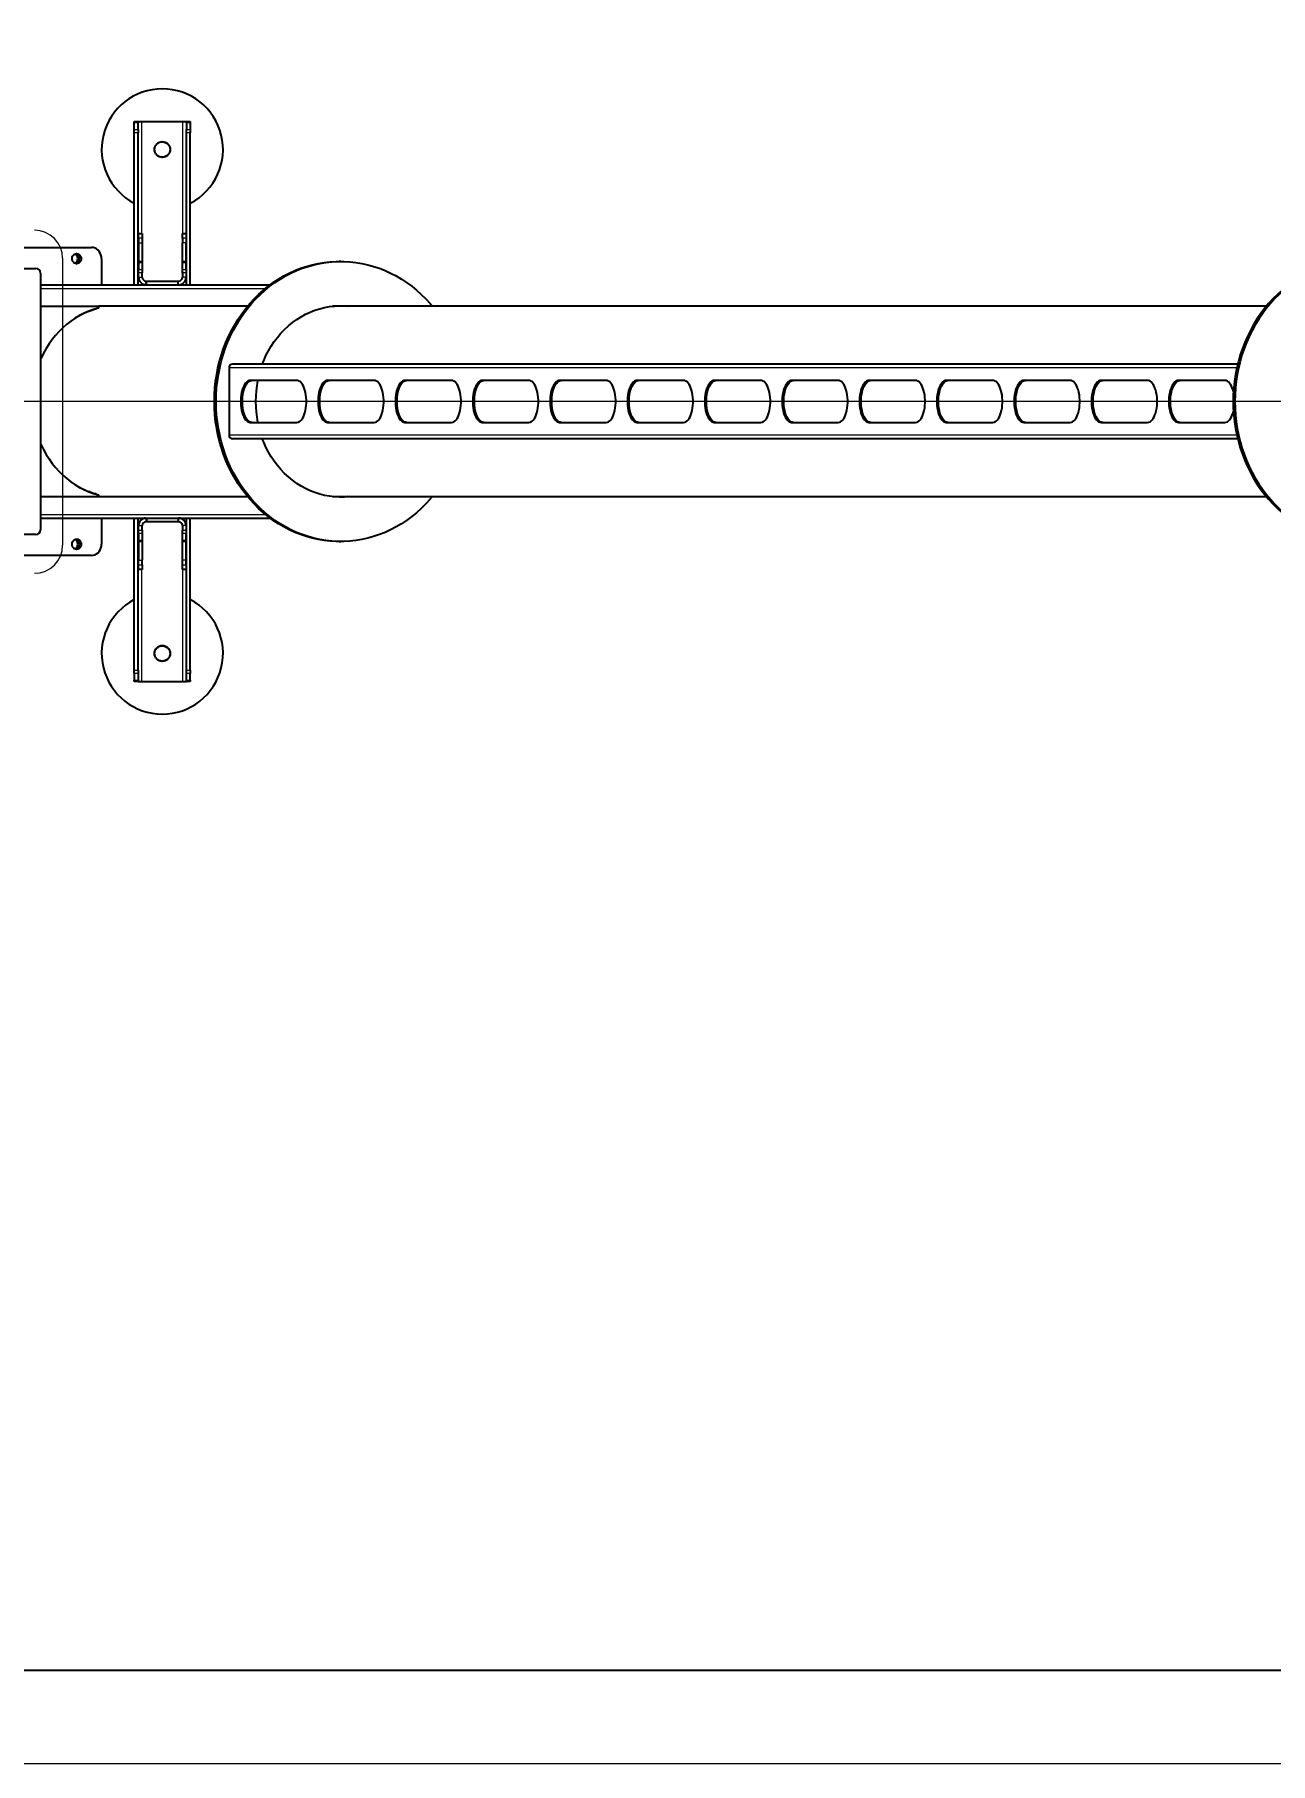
# Paper-space layout 'Лист1' of a CAD drawing. Header units: millimetres. Extents: x 0 to 594, y -1 to 420.
# Drawn here: x 93.5 to 159.7, y 0 to 92.6 of the extents above; entities that cross this region are included whole.
import ezdxf

# ---------------------------------------------------------------- set-up
doc = ezdxf.new("R2010")
doc.units = ezdxf.units.MM
doc.linetypes.add('SLD-Сплошная', pattern=[0])
doc.styles.add('SLDTEXTSTYLE1', font='')
doc.styles.add('SLDTEXTSTYLE2', font='')
doc.styles.get('SLDTEXTSTYLE1').set_extended_font_data('ГОСТ тип А', italic=True)
doc.styles.get('SLDTEXTSTYLE2').set_extended_font_data('ГОСТ тип А')
doc.dimstyles.new('SLDDIMSTYLE2', dxfattribs={"dimtxt": 3.5, "dimasz": 3, "dimexe": 0, "dimexo": 0.0625, "dimgap": 0.875, "dimtad": 0, "dimtih": 1, "dimtoh": 1, "dimdec": 0, "dimlfac": 20, "dimrnd": 1e-09, "dimzin": 12, "dimdsep": 46, "dimtxsty": 'SLDTEXTSTYLE1', "dimsah": 1, "dimcen": 0, "dimadec": 0, "dimazin": 3, "dimtfac": 1, "dimtmove": 0, "dimatfit": 3, "dimfxl": 1, "dimfrac": 2, "dimtolj": 1, "dimtzin": 12, "dimarcsym": 0})

# ---------------------------------------------------------------- blocks, each defined once
blk = doc.blocks.new('_D_2')
at = {"color": 7, "linetype": 'SLD-Сплошная', "lineweight": 0, "transparency": 16777216}
for p, q in [((170.279, 113.963), (148.273, 113.963)), ((180.609, 103.446), (170.279, 113.963)), ((240.48, 42.49), (180.609, 103.446)), ((240.48, 42.49), (242.582, 40.35))]:
    blk.add_line(p, q, dxfattribs=at)
at = {"color": 7, "linetype": 'SLD-Сплошная', "lineweight": 18, "transparency": 16777216}
for points in [[(180.609, 103.446), (178.863, 105.937), (178.15, 105.236)], [(240.48, 42.49), (242.226, 40), (242.939, 40.7)]]:
    blk.add_solid(points, dxfattribs=at)
at = {"color": 7, "linetype": 'SLD-Сплошная', "lineweight": 18, "transparency": 16777216, "char_height": 3.5, "attachment_point": 1, "style": 'SLDTEXTSTYLE2'}
for s, insert in [('%%c', (148.273, 118.475)), ('1710', (153.376, 118.5)), ('.*', (164.07, 118.5))]:
    blk.add_mtext(s, dxfattribs=dict(at, insert=insert))
blk = doc.blocks.new('SW_CENTERMARKSYMBOL_0')
at = {"color": 0, "linetype": 'SLD-Сплошная', "lineweight": 18}
blk.add_line((-0.25, 0), (-134.03, 0), dxfattribs=at)

psp = doc.layouts.new('Лист1')

# ---------------------------------------------------------------- linework, layer by layer
at = {"color": 7, "linetype": 'SLD-Сплошная', "lineweight": 25}
for p, q in [((98.8621, 87.9681), (99.0621, 87.9681)), ((98.8621, 87.8949), (98.8621, 87.9681)), ((98.8621, 87.5413), (98.8621, 87.8949)), ((98.8621, 87.3646), (98.8621, 87.5413)), ((98.8621, 79.2181), (98.8621, 87.3646)), ((99.0621, 87.9681), (99.0621, 87.8949)), ((99.0621, 87.9681), (99.2621, 87.9681)), ((99.0621, 87.5413), (99.0621, 87.8949)), ((99.0621, 87.5413), (99.0621, 87.3646)), ((99.0621, 79.2181), (99.0621, 87.3646)), ((99.2621, 87.9681), (101.4621, 87.9681)), ((101.4621, 87.9681), (101.6621, 87.9681)), ((101.6621, 87.9681), (101.8621, 87.9681)), ((101.6621, 87.8949), (101.6621, 87.9681)), ((101.6621, 87.8949), (101.6621, 87.5413)), ((101.6621, 87.3646), (101.6621, 87.5413)), ((101.6621, 79.2181), (101.6621, 87.3646)), ((101.8621, 87.9681), (101.8621, 87.8949)), ((101.8621, 87.8949), (101.8621, 87.5413)), ((101.8621, 87.5413), (101.8621, 87.3646)), ((101.8621, 79.2181), (101.8621, 87.3646)), ((99.0871, 81.9681), (99.2871, 81.9681)), ((99.0871, 81.7181), (99.0871, 81.9681)), ((99.0871, 81.7181), (99.0871, 81.4681)), ((99.2871, 81.9681), (99.2871, 81.7181)), ((99.2871, 81.7181), (99.2871, 81.4681)), ((101.4371, 81.9681), (101.6371, 81.9681)), ((101.4371, 81.7181), (101.4371, 81.9681)), ((101.4371, 81.7181), (101.4371, 81.4681)), ((101.6371, 81.9681), (101.6371, 81.7181)), ((101.6371, 81.7181), (101.6371, 81.4681)), ((86.9507, 81.2181), (96.5736, 81.2181)), ((97.1082, 80.6181), (97.1082, 79.2181)), ((99.0871, 81.4681), (99.0871, 80.4681)), ((99.2871, 81.4681), (99.2871, 80.4681)), ((101.4371, 80.4681), (101.4371, 81.4681)), ((101.6371, 80.4681), (101.6371, 81.4681)), ((80.3457, 80.0931), (93.5956, 80.0931)), ((93.8456, 79.8431), (93.8456, 66.0931)), ((99.0871, 80.4681), (99.2871, 80.4681)), ((99.0871, 80.3949), (99.0871, 80.4681)), ((99.0871, 80.3949), (99.0871, 80.0413)), ((99.0871, 79.8646), (99.0871, 80.0413)), ((99.0871, 79.6181), (99.0871, 79.8646)), ((99.2871, 80.4681), (99.2871, 80.3949)), ((99.2871, 80.3949), (99.2871, 80.0413)), ((99.2871, 80.0413), (99.2871, 79.8646)), ((99.2871, 79.6181), (99.2871, 79.8646)), ((101.4371, 80.4681), (101.6371, 80.4681)), ((101.4371, 80.3949), (101.4371, 80.4681)), ((101.4371, 80.0413), (101.4371, 80.3949)), ((101.4371, 79.8646), (101.4371, 80.0413)), ((101.4371, 79.8646), (101.4371, 79.6181)), ((101.6371, 80.4681), (101.6371, 80.3949)), ((101.6371, 80.0413), (101.6371, 80.3949)), ((101.6371, 80.0413), (101.6371, 79.8646)), ((101.6371, 79.8646), (101.6371, 79.6181)), ((109.9218, 80.4681), (109.831, 80.4681)), ((93.8456, 79.2181), (106.137, 79.2181)), ((99.4871, 79.4181), (99.5121, 79.4181)), ((99.5121, 79.2181), (99.5121, 79.4181)), ((99.5121, 79.4181), (101.2121, 79.4181)), ((101.2121, 79.2181), (101.2121, 79.4181)), ((101.2121, 79.4181), (101.2371, 79.4181)), ((93.8456, 78.0681), (96.9383, 78.0681)), ((96.4751, 77.822), (96.5006, 77.822)), ((96.7804, 77.9249), (96.8261, 77.9249)), ((104.9312, 78.0681), (96.9383, 78.0681)), ((96.9383, 78.0681), (96.9383, 77.9681)), ((159.5009, 78.0681), (109.4713, 78.0681)), ((110.0606, 78.0681), (110.0688, 78.0862)), ((110.1497, 78.0681), (110.1552, 78.0802)), ((95.9184, 77.5619), (95.9273, 77.5588)), ((103.9354, 74.7681), (103.9354, 71.1681)), ((157.96, 74.9681), (104.1136, 74.9681)), ((107.5673, 74.0931), (105.0704, 74.0931)), ((111.71, 74.0931), (109.213, 74.0931)), ((115.8526, 74.0931), (113.3557, 74.0931)), ((119.9953, 74.0931), (117.4984, 74.0931)), ((124.138, 74.0931), (121.641, 74.0931)), ((128.2806, 74.0931), (125.7837, 74.0931)), ((132.4233, 74.0931), (129.9263, 74.0931)), ((136.566, 74.0931), (134.069, 74.0931)), ((140.7086, 74.0931), (138.2117, 74.0931)), ((144.8513, 74.0931), (142.3543, 74.0931)), ((148.994, 74.0931), (146.497, 74.0931)), ((153.1366, 74.0931), (150.6397, 74.0931)), ((157.2793, 74.0931), (154.7823, 74.0931)), ((105.0704, 71.8431), (107.5673, 71.8431)), ((109.213, 71.8431), (111.71, 71.8431)), ((113.3557, 71.8431), (115.8526, 71.8431)), ((117.4984, 71.8431), (119.9953, 71.8431)), ((121.641, 71.8431), (124.138, 71.8431)), ((125.7837, 71.8431), (128.2806, 71.8431)), ((129.9263, 71.8431), (132.4233, 71.8431)), ((134.069, 71.8431), (136.566, 71.8431)), ((138.2117, 71.8431), (140.7086, 71.8431)), ((142.3543, 71.8431), (144.8513, 71.8431)), ((146.497, 71.8431), (148.994, 71.8431)), ((150.6397, 71.8431), (153.1366, 71.8431)), ((154.7823, 71.8431), (157.2793, 71.8431)), ((157.96, 70.9681), (104.1136, 70.9681)), ((93.8456, 67.8681), (96.9383, 67.8681)), ((96.481, 68.1235), (96.4631, 68.1239)), ((96.4883, 68.1211), (96.4667, 68.1227)), ((96.5006, 68.1143), (96.4751, 68.1143)), ((96.8261, 68.0113), (96.7804, 68.0113)), ((96.9383, 67.9681), (96.9383, 67.8681)), ((96.9383, 67.8681), (104.9312, 67.8681)), ((109.4713, 67.8681), (159.5009, 67.8681)), ((110.0688, 67.8501), (110.0606, 67.8681)), ((110.1497, 67.8681), (110.1552, 67.8561)), ((93.8456, 66.7181), (106.137, 66.7181)), ((97.1082, 66.7181), (97.1082, 65.3181)), ((98.8621, 58.5717), (98.8621, 66.7181)), ((99.0621, 58.5717), (99.0621, 66.7181)), ((99.5121, 66.7181), (99.5121, 66.5181)), ((101.2121, 66.7181), (101.2121, 66.5181)), ((101.6621, 58.5717), (101.6621, 66.7181)), ((101.8621, 58.5717), (101.8621, 66.7181)), ((93.5956, 65.8431), (80.3457, 65.8431)), ((99.0871, 66.0717), (99.0871, 66.3181)), ((99.0871, 65.8949), (99.0871, 66.0717)), ((99.0871, 65.8949), (99.0871, 65.5413)), ((99.2871, 66.0717), (99.2871, 66.3181)), ((99.2871, 66.0717), (99.2871, 65.8949)), ((99.2871, 65.8949), (99.2871, 65.5413)), ((99.5121, 66.5181), (99.4871, 66.5181)), ((101.2121, 66.5181), (99.5121, 66.5181)), ((101.2371, 66.5181), (101.2121, 66.5181)), ((101.4371, 66.3181), (101.4371, 66.0717)), ((101.4371, 65.8949), (101.4371, 66.0717)), ((101.4371, 65.5413), (101.4371, 65.8949)), ((101.6371, 66.3181), (101.6371, 66.0717)), ((101.6371, 66.0717), (101.6371, 65.8949)), ((101.6371, 65.5413), (101.6371, 65.8949)), ((99.0871, 65.4681), (99.0871, 65.5413)), ((99.2871, 65.4681), (99.0871, 65.4681)), ((99.0871, 65.4681), (99.0871, 64.4681)), ((99.2871, 65.5413), (99.2871, 65.4681)), ((99.2871, 65.4681), (99.2871, 64.4681)), ((101.4371, 65.4681), (101.4371, 65.5413)), ((101.6371, 65.4681), (101.4371, 65.4681)), ((101.4371, 64.4681), (101.4371, 65.4681)), ((101.6371, 65.5413), (101.6371, 65.4681)), ((101.6371, 64.4681), (101.6371, 65.4681)), ((109.831, 65.4681), (109.9218, 65.4681)), ((96.5736, 64.7181), (86.9507, 64.7181)), ((99.0871, 64.2181), (99.0871, 64.4681)), ((99.0871, 63.9681), (99.0871, 64.2181)), ((99.2871, 63.9681), (99.0871, 63.9681)), ((99.2871, 64.2181), (99.2871, 64.4681)), ((99.2871, 64.2181), (99.2871, 63.9681)), ((101.4371, 64.2181), (101.4371, 64.4681)), ((101.4371, 63.9681), (101.4371, 64.2181)), ((101.6371, 63.9681), (101.4371, 63.9681)), ((101.6371, 64.2181), (101.6371, 64.4681)), ((101.6371, 64.2181), (101.6371, 63.9681)), ((98.8621, 58.3949), (98.8621, 58.5717)), ((98.8621, 58.3949), (98.8621, 58.0413)), ((99.0621, 58.5717), (99.0621, 58.3949)), ((99.0621, 58.3949), (99.0621, 58.0413)), ((101.6621, 58.3949), (101.6621, 58.5717)), ((101.6621, 58.0413), (101.6621, 58.3949)), ((101.8621, 58.5717), (101.8621, 58.3949)), ((101.8621, 58.0413), (101.8621, 58.3949)), ((98.8621, 57.9681), (98.8621, 58.0413)), ((99.0621, 57.9681), (98.8621, 57.9681)), ((99.0621, 58.0413), (99.0621, 57.9681)), ((99.0621, 57.9681), (99.2621, 57.9681)), ((99.2621, 57.9681), (101.4621, 57.9681)), ((101.4621, 57.9681), (101.6621, 57.9681)), ((101.6621, 57.9681), (101.6621, 58.0413)), ((101.8621, 57.9681), (101.6621, 57.9681)), ((101.8621, 58.0413), (101.8621, 57.9681)), ((20, 5), (589, 5))]:
    psp.add_line(p, q, dxfattribs=at)
at = {"color": 8, "linetype": 'SLD-Сплошная', "lineweight": 18}
for p, q in [((99.0621, 87.8949), (98.8621, 87.8949)), ((98.8621, 87.5413), (99.0621, 87.5413)), ((99.0621, 87.3646), (98.8621, 87.3646)), ((99.2621, 81.9681), (99.2621, 87.9681)), ((101.4621, 81.9681), (101.4621, 87.9681)), ((101.8621, 87.8949), (101.6621, 87.8949)), ((101.6621, 87.5413), (101.8621, 87.5413)), ((101.8621, 87.3646), (101.6621, 87.3646)), ((99.2871, 81.7181), (99.0871, 81.7181)), ((101.6371, 81.7181), (101.4371, 81.7181)), ((99.0871, 81.4681), (99.2871, 81.4681)), ((101.6371, 81.4681), (101.4371, 81.4681)), ((99.2871, 80.3949), (99.0871, 80.3949)), ((99.0871, 80.0413), (99.2871, 80.0413)), ((99.2871, 79.8646), (99.0871, 79.8646)), ((101.6371, 80.3949), (101.4371, 80.3949)), ((101.4371, 80.0413), (101.6371, 80.0413)), ((101.6371, 79.8646), (101.4371, 79.8646)), ((93.8456, 79.0181), (105.8815, 79.0181)), ((99.0871, 79.6181), (99.2871, 79.6181)), ((99.2621, 79.2181), (99.2621, 79.2874)), ((99.4871, 79.2181), (99.4871, 79.4181)), ((101.2371, 79.2181), (101.2371, 79.4181)), ((101.6371, 79.6181), (101.4371, 79.6181)), ((101.4621, 79.2181), (101.4621, 79.2874)), ((157.9134, 74.7681), (103.9354, 74.7681)), ((157.9134, 71.1681), (103.9354, 71.1681)), ((93.8456, 66.9181), (105.8815, 66.9181)), ((99.2621, 66.6488), (99.2621, 66.7181)), ((99.4871, 66.7181), (99.4871, 66.5181)), ((101.2371, 66.7181), (101.2371, 66.5181)), ((101.4621, 66.6488), (101.4621, 66.7181)), ((99.0871, 66.3181), (99.2871, 66.3181)), ((99.0871, 66.0717), (99.2871, 66.0717)), ((99.2871, 65.8949), (99.0871, 65.8949)), ((101.6371, 66.3181), (101.4371, 66.3181)), ((101.4371, 66.0717), (101.6371, 66.0717)), ((101.6371, 65.8949), (101.4371, 65.8949)), ((99.0871, 65.5413), (99.2871, 65.5413)), ((101.4371, 65.5413), (101.6371, 65.5413)), ((99.0871, 64.4681), (99.2871, 64.4681)), ((99.0871, 64.2181), (99.2871, 64.2181)), ((99.2621, 57.9681), (99.2621, 63.9681)), ((101.6371, 64.4681), (101.4371, 64.4681)), ((101.4371, 64.2181), (101.6371, 64.2181)), ((101.4621, 57.9681), (101.4621, 63.9681)), ((98.8621, 58.5717), (99.0621, 58.5717)), ((99.0621, 58.3949), (98.8621, 58.3949)), ((101.6621, 58.5717), (101.8621, 58.5717)), ((101.8621, 58.3949), (101.6621, 58.3949)), ((98.8621, 58.0413), (99.0621, 58.0413)), ((101.6621, 58.0413), (101.8621, 58.0413))]:
    psp.add_line(p, q, dxfattribs=at)
at = {"color": 7, "linetype": 'SLD-Сплошная', "lineweight": 18}
for p, q in [((95.0202, 80.6359), (95.0202, 65.2608)), ((0, 0), (594, 0))]:
    psp.add_line(p, q, dxfattribs=at)
at = {"color": 7, "linetype": 'SLD-Сплошная', "lineweight": 25, "flags": 128}
for points in [[(96.0167, 80.6181), (96.0083, 80.5469), (95.9839, 80.4806), (95.9449, 80.4237), (95.8942, 80.38), (95.8351, 80.3525), (95.7717, 80.3431), (95.7082, 80.3525), (95.6491, 80.38), (95.5984, 80.4237), (95.5595, 80.4806), (95.535, 80.5469), (95.5266, 80.6181), (95.535, 80.6893), (95.5595, 80.7556), (95.5984, 80.8126), (95.6491, 80.8563), (95.7082, 80.8838), (95.7717, 80.8931), (95.8351, 80.8838), (95.8942, 80.8563), (95.9449, 80.8126), (95.9839, 80.7556), (96.0083, 80.6893), (96.0167, 80.6181)], [(97.1082, 80.6181), (97.1, 80.7223), (97.0759, 80.8233), (97.0365, 80.9181), (96.9831, 81.0038), (96.9172, 81.0777), (96.8409, 81.1377), (96.7564, 81.1819), (96.6664, 81.209), (96.5736, 81.2181)], [(109.831, 65.4681), (109.6695, 65.4703), (109.3469, 65.4878), (109.0255, 65.5228), (108.7059, 65.5752), (108.389, 65.6448), (108.0754, 65.7316), (107.7659, 65.8352), (107.4613, 65.9555), (107.1622, 66.0922), (106.8693, 66.2449), (106.5833, 66.4134), (106.305, 66.5971), (106.0348, 66.7957), (105.7736, 67.0088), (105.5218, 67.2358), (105.28, 67.4761), (105.0489, 67.7293), (104.829, 67.9947), (104.6207, 68.2717), (104.4247, 68.5597), (104.2412, 68.858), (104.0708, 69.1659), (103.9139, 69.4827), (103.7707, 69.8076), (103.6417, 70.1399), (103.5272, 70.4788), (103.4274, 70.8235), (103.3426, 71.1733), (103.2729, 71.5272), (103.2185, 71.8845), (103.1796, 72.2443), (103.1562, 72.6058), (103.1484, 72.9681), (103.1562, 73.3305), (103.1796, 73.692), (103.2185, 74.0518), (103.2729, 74.4091), (103.3426, 74.763), (103.4274, 75.1127), (103.5272, 75.4574), (103.6417, 75.7963), (103.7707, 76.1286), (103.9139, 76.4535), (104.0708, 76.7703), (104.2412, 77.0782), (104.4247, 77.3765), (104.6207, 77.6645), (104.829, 77.9415), (105.0489, 78.207), (105.28, 78.4601), (105.5218, 78.7005), (105.7736, 78.9275), (106.0348, 79.1405), (106.305, 79.3391), (106.5833, 79.5229), (106.8693, 79.6913), (107.1622, 79.8441), (107.4613, 79.9807), (107.7659, 80.101), (108.0754, 80.2047), (108.389, 80.2914), (108.7059, 80.3611), (109.0255, 80.4134), (109.3469, 80.4484), (109.6695, 80.4659), (109.831, 80.4681)], [(114.8215, 67.8681), (114.7038, 67.7293), (114.4727, 67.4761), (114.2309, 67.2358), (113.9791, 67.0088), (113.7179, 66.7957), (113.4477, 66.5971), (113.1694, 66.4134), (112.8834, 66.2449), (112.5905, 66.0922), (112.2914, 65.9555), (111.9868, 65.8352), (111.6773, 65.7316), (111.3637, 65.6448), (111.0468, 65.5752), (110.7272, 65.5228), (110.4058, 65.4878), (110.0832, 65.4703), (109.7603, 65.4703), (109.4377, 65.4878), (109.1163, 65.5228), (108.7967, 65.5752), (108.4798, 65.6448), (108.1662, 65.7316), (107.8567, 65.8352), (107.5521, 65.9555), (107.253, 66.0922), (106.9601, 66.2449), (106.6741, 66.4134), (106.3958, 66.5971), (106.1256, 66.7957), (105.8644, 67.0088), (105.6126, 67.2358), (105.3708, 67.4761), (105.1397, 67.7293), (104.9198, 67.9947), (104.7115, 68.2717), (104.5155, 68.5597), (104.332, 68.858), (104.1616, 69.1659), (104.0046, 69.4827), (103.8615, 69.8076), (103.7325, 70.1399), (103.618, 70.4788), (103.5182, 70.8235), (103.4334, 71.1733), (103.3637, 71.5272), (103.3093, 71.8845), (103.2704, 72.2443), (103.247, 72.6058), (103.2392, 72.9681), (103.247, 73.3305), (103.2704, 73.692), (103.3093, 74.0518), (103.3637, 74.4091), (103.4334, 74.763), (103.5182, 75.1127), (103.618, 75.4574), (103.7325, 75.7963), (103.8615, 76.1286), (104.0046, 76.4535), (104.1616, 76.7703), (104.332, 77.0782), (104.5155, 77.3765), (104.7115, 77.6645), (104.9198, 77.9415), (105.1397, 78.207), (105.3708, 78.4601), (105.6126, 78.7005), (105.8644, 78.9275), (106.1256, 79.1405), (106.3958, 79.3391), (106.6741, 79.5229), (106.9601, 79.6913), (107.253, 79.8441), (107.5521, 79.9807), (107.8567, 80.101), (108.1662, 80.2047), (108.4798, 80.2914), (108.7967, 80.3611), (109.1163, 80.4134), (109.4377, 80.4484), (109.7603, 80.4659), (110.0832, 80.4659), (110.4058, 80.4484), (110.7272, 80.4134), (111.0468, 80.3611), (111.3637, 80.2914), (111.6773, 80.2047), (111.9868, 80.101), (112.2914, 79.9807), (112.5905, 79.8441), (112.8834, 79.6913), (113.1694, 79.5229), (113.4477, 79.3391), (113.7179, 79.1405), (113.9791, 78.9275), (114.2309, 78.7005), (114.4727, 78.4601), (114.7038, 78.207), (114.8215, 78.0681)], [(164.4006, 80.4681), (164.2391, 80.4659), (163.9166, 80.4484), (163.5951, 80.4134), (163.2756, 80.3611), (162.9586, 80.2914), (162.6451, 80.2047), (162.3356, 80.101), (162.0309, 79.9807), (161.7318, 79.8441), (161.439, 79.6913), (161.153, 79.5229), (160.8746, 79.3391), (160.6045, 79.1405), (160.3432, 78.9275), (160.0914, 78.7005), (159.8497, 78.4601), (159.6186, 78.207), (159.3987, 77.9415), (159.1904, 77.6645), (158.9943, 77.3765), (158.8109, 77.0782), (158.6405, 76.7703), (158.4835, 76.4535), (158.3404, 76.1286), (158.2114, 75.7963), (158.0969, 75.4574), (157.9971, 75.1127), (157.9122, 74.763), (157.8426, 74.4091), (157.7882, 74.0518), (157.7493, 73.692), (157.7259, 73.3305), (157.7181, 72.9681)], [(168.1853, 79.2181), (168.0174, 79.3391), (167.739, 79.5229), (167.4531, 79.6913), (167.1602, 79.8441), (166.8611, 79.9807), (166.5564, 80.101), (166.247, 80.2047), (165.9334, 80.2914), (165.6165, 80.3611), (165.2969, 80.4134), (164.9755, 80.4484), (164.6529, 80.4659), (164.3299, 80.4659), (164.0074, 80.4484), (163.6859, 80.4134), (163.3664, 80.3611), (163.0494, 80.2914), (162.7359, 80.2047), (162.4264, 80.101), (162.1217, 79.9807), (161.8226, 79.8441), (161.5298, 79.6913), (161.2438, 79.5229), (160.9654, 79.3391), (160.6953, 79.1405), (160.434, 78.9275), (160.1822, 78.7005), (159.9405, 78.4601), (159.7094, 78.207), (159.4894, 77.9415), (159.2812, 77.6645), (159.0851, 77.3765), (158.9017, 77.0782), (158.7313, 76.7703), (158.5743, 76.4535), (158.4312, 76.1286), (158.3022, 75.7963), (158.1877, 75.4574), (158.0879, 75.1127), (158.003, 74.763), (157.9334, 74.4091), (157.879, 74.0518), (157.8401, 73.692), (157.8167, 73.3305), (157.8089, 72.9681)], [(96.9383, 77.9681), (96.6788, 77.8935), (96.4236, 77.802), (96.1737, 77.6939), (95.9298, 77.5694), (95.6928, 77.4292), (95.4636, 77.2736), (95.2429, 77.1031), (95.0315, 76.9185), (94.8301, 76.7202), (94.6394, 76.509), (94.4601, 76.2857), (94.2928, 76.0509), (94.138, 75.8055), (93.9963, 75.5504), (93.8681, 75.2864), (93.8456, 75.2357)], [(105.7174, 74.9681), (105.7911, 75.153), (105.9125, 75.4213), (106.0476, 75.6811), (106.1962, 75.9316), (106.3576, 76.1719), (106.5312, 76.4011), (106.7166, 76.6185), (106.913, 76.8234), (107.1198, 77.0149), (107.3362, 77.1925), (107.5616, 77.3555), (107.7951, 77.5034), (108.0359, 77.6357), (108.2832, 77.7518), (108.5362, 77.8515), (108.7939, 77.9343), (109.0556, 78.0001), (109.3202, 78.0485), (109.5869, 78.0793), (109.8547, 78.0926), (110.1228, 78.0882), (110.3722, 78.0681)], [(109.8764, 78.0929), (110.032, 78.0882), (110.2814, 78.0681)], [(105.0704, 74.0931), (105.0064, 74.0843), (104.9434, 74.0578), (104.8824, 74.0141), (104.8243, 73.954), (104.7702, 73.8783), (104.7207, 73.7882), (104.6768, 73.6852), (104.6391, 73.5709), (104.6082, 73.4471), (104.5846, 73.3158), (104.5687, 73.1789), (104.5606, 73.0388), (104.5606, 72.8975), (104.5687, 72.7573), (104.5846, 72.6205), (104.6082, 72.4891), (104.6391, 72.3653), (104.6768, 72.251), (104.7207, 72.148), (104.7702, 72.058), (104.8243, 71.9823), (104.8824, 71.9221), (104.9434, 71.8785), (105.0064, 71.852), (105.0704, 71.8431)], [(105.1595, 71.8431), (105.0955, 71.852), (105.0325, 71.8785), (104.9715, 71.9221), (104.9134, 71.9823), (104.8593, 72.058), (104.8098, 72.148), (104.7659, 72.251), (104.7282, 72.3653), (104.6973, 72.4891), (104.6737, 72.6205), (104.6578, 72.7573), (104.6497, 72.8975), (104.6497, 73.0388), (104.6578, 73.1789), (104.6737, 73.3158), (104.6973, 73.4471), (104.7282, 73.5709), (104.7659, 73.6852), (104.8098, 73.7882), (104.8593, 73.8783), (104.9134, 73.954), (104.9715, 74.0141), (105.0325, 74.0578), (105.0955, 74.0843), (105.1595, 74.0931)], [(107.5673, 71.8431), (107.6313, 71.852), (107.6943, 71.8785), (107.7553, 71.9221), (107.8134, 71.9823), (107.8675, 72.058), (107.9169, 72.148), (107.9608, 72.251), (107.9985, 72.3653), (108.0294, 72.4891), (108.0531, 72.6205), (108.069, 72.7573), (108.077, 72.8975), (108.077, 73.0388), (108.069, 73.1789), (108.0531, 73.3158), (108.0294, 73.4471), (107.9985, 73.5709), (107.9608, 73.6852), (107.9169, 73.7882), (107.8675, 73.8783), (107.8134, 73.954), (107.7553, 74.0141), (107.6943, 74.0578), (107.6313, 74.0843), (107.5673, 74.0931)], [(109.213, 74.0931), (109.149, 74.0843), (109.086, 74.0578), (109.025, 74.0141), (108.967, 73.954), (108.9128, 73.8783), (108.8634, 73.7882), (108.8195, 73.6852), (108.7818, 73.5709), (108.7509, 73.4471), (108.7273, 73.3158), (108.7113, 73.1789), (108.7033, 73.0388), (108.7033, 72.8975), (108.7113, 72.7573), (108.7273, 72.6205), (108.7509, 72.4891), (108.7818, 72.3653), (108.8195, 72.251), (108.8634, 72.148), (108.9128, 72.058), (108.967, 71.9823), (109.025, 71.9221), (109.086, 71.8785), (109.149, 71.852), (109.213, 71.8431)], [(109.3021, 71.8431), (109.2381, 71.852), (109.1751, 71.8785), (109.1141, 71.9221), (109.0561, 71.9823), (109.0019, 72.058), (108.9525, 72.148), (108.9086, 72.251), (108.8709, 72.3653), (108.84, 72.4891), (108.8164, 72.6205), (108.8004, 72.7573), (108.7924, 72.8975), (108.7924, 73.0388), (108.8004, 73.1789), (108.8164, 73.3158), (108.84, 73.4471), (108.8709, 73.5709), (108.9086, 73.6852), (108.9525, 73.7882), (109.0019, 73.8783), (109.0561, 73.954), (109.1141, 74.0141), (109.1751, 74.0578), (109.2381, 74.0843), (109.3021, 74.0931)], [(111.71, 71.8431), (111.774, 71.852), (111.837, 71.8785), (111.898, 71.9221), (111.956, 71.9823), (112.0102, 72.058), (112.0596, 72.148), (112.1035, 72.251), (112.1412, 72.3653), (112.1721, 72.4891), (112.1957, 72.6205), (112.2117, 72.7573), (112.2197, 72.8975), (112.2197, 73.0388), (112.2117, 73.1789), (112.1957, 73.3158), (112.1721, 73.4471), (112.1412, 73.5709), (112.1035, 73.6852), (112.0596, 73.7882), (112.0102, 73.8783), (111.956, 73.954), (111.898, 74.0141), (111.837, 74.0578), (111.774, 74.0843), (111.71, 74.0931)], [(113.3557, 74.0931), (113.2917, 74.0843), (113.2287, 74.0578), (113.1677, 74.0141), (113.1096, 73.954), (113.0555, 73.8783), (113.0061, 73.7882), (112.9622, 73.6852), (112.9245, 73.5709), (112.8936, 73.4471), (112.87, 73.3158), (112.854, 73.1789), (112.846, 73.0388), (112.846, 72.8975), (112.854, 72.7573), (112.87, 72.6205), (112.8936, 72.4891), (112.9245, 72.3653), (112.9622, 72.251), (113.0061, 72.148), (113.0555, 72.058), (113.1096, 71.9823), (113.1677, 71.9221), (113.2287, 71.8785), (113.2917, 71.852), (113.3557, 71.8431)], [(113.4448, 71.8431), (113.3808, 71.852), (113.3178, 71.8785), (113.2568, 71.9221), (113.1987, 71.9823), (113.1446, 72.058), (113.0952, 72.148), (113.0513, 72.251), (113.0136, 72.3653), (112.9827, 72.4891), (112.9591, 72.6205), (112.9431, 72.7573), (112.9351, 72.8975), (112.9351, 73.0388), (112.9431, 73.1789), (112.9591, 73.3158), (112.9827, 73.4471), (113.0136, 73.5709), (113.0513, 73.6852), (113.0952, 73.7882), (113.1446, 73.8783), (113.1987, 73.954), (113.2568, 74.0141), (113.3178, 74.0578), (113.3808, 74.0843), (113.4448, 74.0931)], [(115.8526, 71.8431), (115.9167, 71.852), (115.9797, 71.8785), (116.0407, 71.9221), (116.0987, 71.9823), (116.1528, 72.058), (116.2023, 72.148), (116.2462, 72.251), (116.2839, 72.3653), (116.3148, 72.4891), (116.3384, 72.6205), (116.3543, 72.7573), (116.3624, 72.8975), (116.3624, 73.0388), (116.3543, 73.1789), (116.3384, 73.3158), (116.3148, 73.4471), (116.2839, 73.5709), (116.2462, 73.6852), (116.2023, 73.7882), (116.1528, 73.8783), (116.0987, 73.954), (116.0407, 74.0141), (115.9797, 74.0578), (115.9167, 74.0843), (115.8526, 74.0931)], [(117.4984, 74.0931), (117.4343, 74.0843), (117.3713, 74.0578), (117.3103, 74.0141), (117.2523, 73.954), (117.1982, 73.8783), (117.1487, 73.7882), (117.1048, 73.6852), (117.0671, 73.5709), (117.0362, 73.4471), (117.0126, 73.3158), (116.9967, 73.1789), (116.9886, 73.0388), (116.9886, 72.8975), (116.9967, 72.7573), (117.0126, 72.6205), (117.0362, 72.4891), (117.0671, 72.3653), (117.1048, 72.251), (117.1487, 72.148), (117.1982, 72.058), (117.2523, 71.9823), (117.3103, 71.9221), (117.3713, 71.8785), (117.4343, 71.852), (117.4984, 71.8431)], [(117.5875, 71.8431), (117.5234, 71.852), (117.4604, 71.8785), (117.3994, 71.9221), (117.3414, 71.9823), (117.2873, 72.058), (117.2378, 72.148), (117.1939, 72.251), (117.1562, 72.3653), (117.1253, 72.4891), (117.1017, 72.6205), (117.0858, 72.7573), (117.0777, 72.8975), (117.0777, 73.0388), (117.0858, 73.1789), (117.1017, 73.3158), (117.1253, 73.4471), (117.1562, 73.5709), (117.1939, 73.6852), (117.2378, 73.7882), (117.2873, 73.8783), (117.3414, 73.954), (117.3994, 74.0141), (117.4604, 74.0578), (117.5234, 74.0843), (117.5875, 74.0931)], [(119.9953, 71.8431), (120.0593, 71.852), (120.1223, 71.8785), (120.1833, 71.9221), (120.2414, 71.9823), (120.2955, 72.058), (120.3449, 72.148), (120.3888, 72.251), (120.4265, 72.3653), (120.4574, 72.4891), (120.481, 72.6205), (120.497, 72.7573), (120.505, 72.8975), (120.505, 73.0388), (120.497, 73.1789), (120.481, 73.3158), (120.4574, 73.4471), (120.4265, 73.5709), (120.3888, 73.6852), (120.3449, 73.7882), (120.2955, 73.8783), (120.2414, 73.954), (120.1833, 74.0141), (120.1223, 74.0578), (120.0593, 74.0843), (119.9953, 74.0931)], [(121.641, 74.0931), (121.577, 74.0843), (121.514, 74.0578), (121.453, 74.0141), (121.395, 73.954), (121.3408, 73.8783), (121.2914, 73.7882), (121.2475, 73.6852), (121.2098, 73.5709), (121.1789, 73.4471), (121.1553, 73.3158), (121.1393, 73.1789), (121.1313, 73.0388), (121.1313, 72.8975), (121.1393, 72.7573), (121.1553, 72.6205), (121.1789, 72.4891), (121.2098, 72.3653), (121.2475, 72.251), (121.2914, 72.148), (121.3408, 72.058), (121.395, 71.9823), (121.453, 71.9221), (121.514, 71.8785), (121.577, 71.852), (121.641, 71.8431)], [(121.7301, 71.8431), (121.6661, 71.852), (121.6031, 71.8785), (121.5421, 71.9221), (121.4841, 71.9823), (121.4299, 72.058), (121.3805, 72.148), (121.3366, 72.251), (121.2989, 72.3653), (121.268, 72.4891), (121.2444, 72.6205), (121.2284, 72.7573), (121.2204, 72.8975), (121.2204, 73.0388), (121.2284, 73.1789), (121.2444, 73.3158), (121.268, 73.4471), (121.2989, 73.5709), (121.3366, 73.6852), (121.3805, 73.7882), (121.4299, 73.8783), (121.4841, 73.954), (121.5421, 74.0141), (121.6031, 74.0578), (121.6661, 74.0843), (121.7301, 74.0931)], [(124.138, 71.8431), (124.202, 71.852), (124.265, 71.8785), (124.326, 71.9221), (124.384, 71.9823), (124.4382, 72.058), (124.4876, 72.148), (124.5315, 72.251), (124.5692, 72.3653), (124.6001, 72.4891), (124.6237, 72.6205), (124.6397, 72.7573), (124.6477, 72.8975), (124.6477, 73.0388), (124.6397, 73.1789), (124.6237, 73.3158), (124.6001, 73.4471), (124.5692, 73.5709), (124.5315, 73.6852), (124.4876, 73.7882), (124.4382, 73.8783), (124.384, 73.954), (124.326, 74.0141), (124.265, 74.0578), (124.202, 74.0843), (124.138, 74.0931)], [(125.7837, 74.0931), (125.7197, 74.0843), (125.6567, 74.0578), (125.5957, 74.0141), (125.5376, 73.954), (125.4835, 73.8783), (125.4341, 73.7882), (125.3902, 73.6852), (125.3525, 73.5709), (125.3216, 73.4471), (125.2979, 73.3158), (125.282, 73.1789), (125.274, 73.0388), (125.274, 72.8975), (125.282, 72.7573), (125.2979, 72.6205), (125.3216, 72.4891), (125.3525, 72.3653), (125.3902, 72.251), (125.4341, 72.148), (125.4835, 72.058), (125.5376, 71.9823), (125.5957, 71.9221), (125.6567, 71.8785), (125.7197, 71.852), (125.7837, 71.8431)], [(125.8728, 71.8431), (125.8088, 71.852), (125.7458, 71.8785), (125.6848, 71.9221), (125.6267, 71.9823), (125.5726, 72.058), (125.5232, 72.148), (125.4793, 72.251), (125.4416, 72.3653), (125.4107, 72.4891), (125.387, 72.6205), (125.3711, 72.7573), (125.3631, 72.8975), (125.3631, 73.0388), (125.3711, 73.1789), (125.387, 73.3158), (125.4107, 73.4471), (125.4416, 73.5709), (125.4793, 73.6852), (125.5232, 73.7882), (125.5726, 73.8783), (125.6267, 73.954), (125.6848, 74.0141), (125.7458, 74.0578), (125.8088, 74.0843), (125.8728, 74.0931)], [(128.2806, 71.8431), (128.3446, 71.852), (128.4076, 71.8785), (128.4686, 71.9221), (128.5267, 71.9823), (128.5808, 72.058), (128.6303, 72.148), (128.6742, 72.251), (128.7119, 72.3653), (128.7428, 72.4891), (128.7664, 72.6205), (128.7823, 72.7573), (128.7904, 72.8975), (128.7904, 73.0388), (128.7823, 73.1789), (128.7664, 73.3158), (128.7428, 73.4471), (128.7119, 73.5709), (128.6742, 73.6852), (128.6303, 73.7882), (128.5808, 73.8783), (128.5267, 73.954), (128.4686, 74.0141), (128.4076, 74.0578), (128.3446, 74.0843), (128.2806, 74.0931)], [(129.9263, 74.0931), (129.8623, 74.0843), (129.7993, 74.0578), (129.7383, 74.0141), (129.6803, 73.954), (129.6261, 73.8783), (129.5767, 73.7882), (129.5328, 73.6852), (129.4951, 73.5709), (129.4642, 73.4471), (129.4406, 73.3158), (129.4247, 73.1789), (129.4166, 73.0388), (129.4166, 72.8975), (129.4247, 72.7573), (129.4406, 72.6205), (129.4642, 72.4891), (129.4951, 72.3653), (129.5328, 72.251), (129.5767, 72.148), (129.6261, 72.058), (129.6803, 71.9823), (129.7383, 71.9221), (129.7993, 71.8785), (129.8623, 71.852), (129.9263, 71.8431)], [(130.0155, 71.8431), (129.9514, 71.852), (129.8884, 71.8785), (129.8274, 71.9221), (129.7694, 71.9823), (129.7152, 72.058), (129.6658, 72.148), (129.6219, 72.251), (129.5842, 72.3653), (129.5533, 72.4891), (129.5297, 72.6205), (129.5138, 72.7573), (129.5057, 72.8975), (129.5057, 73.0388), (129.5138, 73.1789), (129.5297, 73.3158), (129.5533, 73.4471), (129.5842, 73.5709), (129.6219, 73.6852), (129.6658, 73.7882), (129.7152, 73.8783), (129.7694, 73.954), (129.8274, 74.0141), (129.8884, 74.0578), (129.9514, 74.0843), (130.0155, 74.0931)], [(132.4233, 71.8431), (132.4873, 71.852), (132.5503, 71.8785), (132.6113, 71.9221), (132.6693, 71.9823), (132.7235, 72.058), (132.7729, 72.148), (132.8168, 72.251), (132.8545, 72.3653), (132.8854, 72.4891), (132.909, 72.6205), (132.925, 72.7573), (132.933, 72.8975), (132.933, 73.0388), (132.925, 73.1789), (132.909, 73.3158), (132.8854, 73.4471), (132.8545, 73.5709), (132.8168, 73.6852), (132.7729, 73.7882), (132.7235, 73.8783), (132.6693, 73.954), (132.6113, 74.0141), (132.5503, 74.0578), (132.4873, 74.0843), (132.4233, 74.0931)], [(134.069, 74.0931), (134.005, 74.0843), (133.942, 74.0578), (133.881, 74.0141), (133.823, 73.954), (133.7688, 73.8783), (133.7194, 73.7882), (133.6755, 73.6852), (133.6378, 73.5709), (133.6069, 73.4471), (133.5833, 73.3158), (133.5673, 73.1789), (133.5593, 73.0388), (133.5593, 72.8975), (133.5673, 72.7573), (133.5833, 72.6205), (133.6069, 72.4891), (133.6378, 72.3653), (133.6755, 72.251), (133.7194, 72.148), (133.7688, 72.058), (133.823, 71.9823), (133.881, 71.9221), (133.942, 71.8785), (134.005, 71.852), (134.069, 71.8431)], [(134.1581, 71.8431), (134.0941, 71.852), (134.0311, 71.8785), (133.9701, 71.9221), (133.9121, 71.9823), (133.8579, 72.058), (133.8085, 72.148), (133.7646, 72.251), (133.7269, 72.3653), (133.696, 72.4891), (133.6724, 72.6205), (133.6564, 72.7573), (133.6484, 72.8975), (133.6484, 73.0388), (133.6564, 73.1789), (133.6724, 73.3158), (133.696, 73.4471), (133.7269, 73.5709), (133.7646, 73.6852), (133.8085, 73.7882), (133.8579, 73.8783), (133.9121, 73.954), (133.9701, 74.0141), (134.0311, 74.0578), (134.0941, 74.0843), (134.1581, 74.0931)], [(136.566, 71.8431), (136.63, 71.852), (136.693, 71.8785), (136.754, 71.9221), (136.812, 71.9823), (136.8662, 72.058), (136.9156, 72.148), (136.9595, 72.251), (136.9972, 72.3653), (137.0281, 72.4891), (137.0517, 72.6205), (137.0677, 72.7573), (137.0757, 72.8975), (137.0757, 73.0388), (137.0677, 73.1789), (137.0517, 73.3158), (137.0281, 73.4471), (136.9972, 73.5709), (136.9595, 73.6852), (136.9156, 73.7882), (136.8662, 73.8783), (136.812, 73.954), (136.754, 74.0141), (136.693, 74.0578), (136.63, 74.0843), (136.566, 74.0931)], [(138.2117, 74.0931), (138.1477, 74.0843), (138.0847, 74.0578), (138.0237, 74.0141), (137.9656, 73.954), (137.9115, 73.8783), (137.8621, 73.7882), (137.8181, 73.6852), (137.7804, 73.5709), (137.7495, 73.4471), (137.7259, 73.3158), (137.71, 73.1789), (137.7019, 73.0388), (137.7019, 72.8975), (137.71, 72.7573), (137.7259, 72.6205), (137.7495, 72.4891), (137.7804, 72.3653), (137.8181, 72.251), (137.8621, 72.148), (137.9115, 72.058), (137.9656, 71.9823), (138.0237, 71.9221), (138.0847, 71.8785), (138.1477, 71.852), (138.2117, 71.8431)], [(138.3008, 71.8431), (138.2368, 71.852), (138.1738, 71.8785), (138.1128, 71.9221), (138.0547, 71.9823), (138.0006, 72.058), (137.9512, 72.148), (137.9072, 72.251), (137.8695, 72.3653), (137.8386, 72.4891), (137.815, 72.6205), (137.7991, 72.7573), (137.791, 72.8975), (137.791, 73.0388), (137.7991, 73.1789), (137.815, 73.3158), (137.8386, 73.4471), (137.8695, 73.5709), (137.9072, 73.6852), (137.9512, 73.7882), (138.0006, 73.8783), (138.0547, 73.954), (138.1128, 74.0141), (138.1738, 74.0578), (138.2368, 74.0843), (138.3008, 74.0931)], [(140.7086, 71.8431), (140.7726, 71.852), (140.8356, 71.8785), (140.8966, 71.9221), (140.9547, 71.9823), (141.0088, 72.058), (141.0582, 72.148), (141.1022, 72.251), (141.1399, 72.3653), (141.1708, 72.4891), (141.1944, 72.6205), (141.2103, 72.7573), (141.2184, 72.8975), (141.2184, 73.0388), (141.2103, 73.1789), (141.1944, 73.3158), (141.1708, 73.4471), (141.1399, 73.5709), (141.1022, 73.6852), (141.0582, 73.7882), (141.0088, 73.8783), (140.9547, 73.954), (140.8966, 74.0141), (140.8356, 74.0578), (140.7726, 74.0843), (140.7086, 74.0931)], [(142.3543, 74.0931), (142.2903, 74.0843), (142.2273, 74.0578), (142.1663, 74.0141), (142.1083, 73.954), (142.0541, 73.8783), (142.0047, 73.7882), (141.9608, 73.6852), (141.9231, 73.5709), (141.8922, 73.4471), (141.8686, 73.3158), (141.8526, 73.1789), (141.8446, 73.0388), (141.8446, 72.8975), (141.8526, 72.7573), (141.8686, 72.6205), (141.8922, 72.4891), (141.9231, 72.3653), (141.9608, 72.251), (142.0047, 72.148), (142.0541, 72.058), (142.1083, 71.9823), (142.1663, 71.9221), (142.2273, 71.8785), (142.2903, 71.852), (142.3543, 71.8431)], [(142.4434, 71.8431), (142.3794, 71.852), (142.3164, 71.8785), (142.2554, 71.9221), (142.1974, 71.9823), (142.1432, 72.058), (142.0938, 72.148), (142.0499, 72.251), (142.0122, 72.3653), (141.9813, 72.4891), (141.9577, 72.6205), (141.9417, 72.7573), (141.9337, 72.8975), (141.9337, 73.0388), (141.9417, 73.1789), (141.9577, 73.3158), (141.9813, 73.4471), (142.0122, 73.5709), (142.0499, 73.6852), (142.0938, 73.7882), (142.1432, 73.8783), (142.1974, 73.954), (142.2554, 74.0141), (142.3164, 74.0578), (142.3794, 74.0843), (142.4434, 74.0931)], [(144.8513, 71.8431), (144.9153, 71.852), (144.9783, 71.8785), (145.0393, 71.9221), (145.0973, 71.9823), (145.1515, 72.058), (145.2009, 72.148), (145.2448, 72.251), (145.2825, 72.3653), (145.3134, 72.4891), (145.337, 72.6205), (145.353, 72.7573), (145.361, 72.8975), (145.361, 73.0388), (145.353, 73.1789), (145.337, 73.3158), (145.3134, 73.4471), (145.2825, 73.5709), (145.2448, 73.6852), (145.2009, 73.7882), (145.1515, 73.8783), (145.0973, 73.954), (145.0393, 74.0141), (144.9783, 74.0578), (144.9153, 74.0843), (144.8513, 74.0931)], [(146.497, 74.0931), (146.433, 74.0843), (146.37, 74.0578), (146.309, 74.0141), (146.251, 73.954), (146.1968, 73.8783), (146.1474, 73.7882), (146.1035, 73.6852), (146.0658, 73.5709), (146.0349, 73.4471), (146.0113, 73.3158), (145.9953, 73.1789), (145.9873, 73.0388), (145.9873, 72.8975), (145.9953, 72.7573), (146.0113, 72.6205), (146.0349, 72.4891), (146.0658, 72.3653), (146.1035, 72.251), (146.1474, 72.148), (146.1968, 72.058), (146.251, 71.9823), (146.309, 71.9221), (146.37, 71.8785), (146.433, 71.852), (146.497, 71.8431)], [(146.5861, 71.8431), (146.5221, 71.852), (146.4591, 71.8785), (146.3981, 71.9221), (146.3401, 71.9823), (146.2859, 72.058), (146.2365, 72.148), (146.1926, 72.251), (146.1549, 72.3653), (146.124, 72.4891), (146.1004, 72.6205), (146.0844, 72.7573), (146.0764, 72.8975), (146.0764, 73.0388), (146.0844, 73.1789), (146.1004, 73.3158), (146.124, 73.4471), (146.1549, 73.5709), (146.1926, 73.6852), (146.2365, 73.7882), (146.2859, 73.8783), (146.3401, 73.954), (146.3981, 74.0141), (146.4591, 74.0578), (146.5221, 74.0843), (146.5861, 74.0931)], [(148.994, 71.8431), (149.058, 71.852), (149.121, 71.8785), (149.182, 71.9221), (149.24, 71.9823), (149.2942, 72.058), (149.3436, 72.148), (149.3875, 72.251), (149.4252, 72.3653), (149.4561, 72.4891), (149.4797, 72.6205), (149.4956, 72.7573), (149.5037, 72.8975), (149.5037, 73.0388), (149.4956, 73.1789), (149.4797, 73.3158), (149.4561, 73.4471), (149.4252, 73.5709), (149.3875, 73.6852), (149.3436, 73.7882), (149.2942, 73.8783), (149.24, 73.954), (149.182, 74.0141), (149.121, 74.0578), (149.058, 74.0843), (148.994, 74.0931)], [(150.6397, 74.0931), (150.5757, 74.0843), (150.5127, 74.0578), (150.4517, 74.0141), (150.3936, 73.954), (150.3395, 73.8783), (150.29, 73.7882), (150.2461, 73.6852), (150.2084, 73.5709), (150.1775, 73.4471), (150.1539, 73.3158), (150.138, 73.1789), (150.1299, 73.0388), (150.1299, 72.8975), (150.138, 72.7573), (150.1539, 72.6205), (150.1775, 72.4891), (150.2084, 72.3653), (150.2461, 72.251), (150.29, 72.148), (150.3395, 72.058), (150.3936, 71.9823), (150.4517, 71.9221), (150.5127, 71.8785), (150.5757, 71.852), (150.6397, 71.8431)], [(150.7288, 71.8431), (150.6648, 71.852), (150.6018, 71.8785), (150.5408, 71.9221), (150.4827, 71.9823), (150.4286, 72.058), (150.3791, 72.148), (150.3352, 72.251), (150.2975, 72.3653), (150.2666, 72.4891), (150.243, 72.6205), (150.2271, 72.7573), (150.219, 72.8975), (150.219, 73.0388), (150.2271, 73.1789), (150.243, 73.3158), (150.2666, 73.4471), (150.2975, 73.5709), (150.3352, 73.6852), (150.3791, 73.7882), (150.4286, 73.8783), (150.4827, 73.954), (150.5408, 74.0141), (150.6018, 74.0578), (150.6648, 74.0843), (150.7288, 74.0931)], [(153.1366, 71.8431), (153.2006, 71.852), (153.2636, 71.8785), (153.3246, 71.9221), (153.3827, 71.9823), (153.4368, 72.058), (153.4862, 72.148), (153.5301, 72.251), (153.5678, 72.3653), (153.5987, 72.4891), (153.6224, 72.6205), (153.6383, 72.7573), (153.6463, 72.8975), (153.6463, 73.0388), (153.6383, 73.1789), (153.6224, 73.3158), (153.5987, 73.4471), (153.5678, 73.5709), (153.5301, 73.6852), (153.4862, 73.7882), (153.4368, 73.8783), (153.3827, 73.954), (153.3246, 74.0141), (153.2636, 74.0578), (153.2006, 74.0843), (153.1366, 74.0931)], [(154.7823, 74.0931), (154.7183, 74.0843), (154.6553, 74.0578), (154.5943, 74.0141), (154.5363, 73.954), (154.4821, 73.8783), (154.4327, 73.7882), (154.3888, 73.6852), (154.3511, 73.5709), (154.3202, 73.4471), (154.2966, 73.3158), (154.2806, 73.1789), (154.2726, 73.0388), (154.2726, 72.8975), (154.2806, 72.7573), (154.2966, 72.6205), (154.3202, 72.4891), (154.3511, 72.3653), (154.3888, 72.251), (154.4327, 72.148), (154.4821, 72.058), (154.5363, 71.9823), (154.5943, 71.9221), (154.6553, 71.8785), (154.7183, 71.852), (154.7823, 71.8431)], [(154.8714, 71.8431), (154.8074, 71.852), (154.7444, 71.8785), (154.6834, 71.9221), (154.6254, 71.9823), (154.5712, 72.058), (154.5218, 72.148), (154.4779, 72.251), (154.4402, 72.3653), (154.4093, 72.4891), (154.3857, 72.6205), (154.3697, 72.7573), (154.3617, 72.8975), (154.3617, 73.0388), (154.3697, 73.1789), (154.3857, 73.3158), (154.4093, 73.4471), (154.4402, 73.5709), (154.4779, 73.6852), (154.5218, 73.7882), (154.5712, 73.8783), (154.6254, 73.954), (154.6834, 74.0141), (154.7444, 74.0578), (154.8074, 74.0843), (154.8714, 74.0931)], [(157.7337, 73.4815), (157.7105, 73.5709), (157.6728, 73.6852), (157.6289, 73.7882), (157.5795, 73.8783), (157.5253, 73.954), (157.4673, 74.0141), (157.4063, 74.0578), (157.3433, 74.0843), (157.2793, 74.0931)], [(157.2793, 71.8431), (157.3433, 71.852), (157.4063, 71.8785), (157.4673, 71.9221), (157.5253, 71.9823), (157.5795, 72.058), (157.6289, 72.148), (157.6728, 72.251), (157.7105, 72.3653), (157.7337, 72.4547)], [(157.7181, 72.9681), (157.7259, 72.6058), (157.7493, 72.2443), (157.7882, 71.8845), (157.8426, 71.5272), (157.9122, 71.1733), (157.9971, 70.8235), (158.0969, 70.4788), (158.2114, 70.1399), (158.3404, 69.8076), (158.4835, 69.4827), (158.6405, 69.1659), (158.8109, 68.858), (158.9943, 68.5597), (159.1904, 68.2717), (159.3987, 67.9947), (159.6186, 67.7293), (159.8497, 67.4761), (160.0914, 67.2358), (160.3432, 67.0088), (160.6045, 66.7957), (160.8746, 66.5971), (161.153, 66.4134), (161.439, 66.2449), (161.7318, 66.0922), (162.0309, 65.9555), (162.3356, 65.8352), (162.6451, 65.7316), (162.9586, 65.6448), (163.2756, 65.5752), (163.5951, 65.5228), (163.9166, 65.4878), (164.2391, 65.4703), (164.4006, 65.4681)], [(157.8089, 72.9681), (157.8167, 72.6058), (157.8401, 72.2443), (157.879, 71.8845), (157.9334, 71.5272), (158.003, 71.1733), (158.0879, 70.8235), (158.1877, 70.4788), (158.3022, 70.1399), (158.4312, 69.8076), (158.5743, 69.4827), (158.7313, 69.1659), (158.9017, 68.858), (159.0851, 68.5597), (159.2812, 68.2717), (159.4894, 67.9947), (159.7094, 67.7293), (159.9405, 67.4761), (160.1822, 67.2358), (160.434, 67.0088), (160.6953, 66.7957), (160.9654, 66.5971), (161.2438, 66.4134), (161.5298, 66.2449), (161.8226, 66.0922), (162.1217, 65.9555), (162.4264, 65.8352), (162.7359, 65.7316), (163.0494, 65.6448), (163.3664, 65.5752), (163.6859, 65.5228), (164.0074, 65.4878), (164.3299, 65.4703), (164.6529, 65.4703), (164.9755, 65.4878), (165.2969, 65.5228), (165.6165, 65.5752), (165.9334, 65.6448), (166.247, 65.7316), (166.5564, 65.8352), (166.8611, 65.9555), (167.1602, 66.0922), (167.4531, 66.2449), (167.739, 66.4134), (168.0174, 66.5971), (168.1853, 66.7181)], [(93.8456, 70.7006), (93.8681, 70.6499), (93.9963, 70.3859), (94.138, 70.1307), (94.2928, 69.8853), (94.4601, 69.6506), (94.6394, 69.4272), (94.8301, 69.216), (95.0315, 69.0178), (95.2429, 68.8331), (95.4636, 68.6627), (95.6928, 68.5071), (95.9298, 68.3668), (96.1737, 68.2424), (96.4236, 68.1342), (96.6788, 68.0427), (96.9383, 67.9681)], [(110.3722, 67.8681), (110.1228, 67.8481), (109.8547, 67.8437), (109.5869, 67.8569), (109.3202, 67.8878), (109.0556, 67.9362), (108.7939, 68.0019), (108.5362, 68.0847), (108.2832, 68.1844), (108.0359, 68.3006), (107.7951, 68.4329), (107.5616, 68.5807), (107.3362, 68.7438), (107.1198, 68.9213), (106.913, 69.1129), (106.7166, 69.3177), (106.5312, 69.5351), (106.3576, 69.7643), (106.1962, 70.0046), (106.0476, 70.2551), (105.9125, 70.515), (105.7911, 70.7833), (105.7174, 70.9681)], [(110.2814, 67.8681), (110.032, 67.8481), (109.8764, 67.8434)], [(96.0167, 65.3181), (96.0083, 65.2469), (95.9839, 65.1806), (95.9449, 65.1237), (95.8942, 65.08), (95.8351, 65.0525), (95.7717, 65.0431), (95.7082, 65.0525), (95.6491, 65.08), (95.5984, 65.1237), (95.5595, 65.1806), (95.535, 65.2469), (95.5266, 65.3181), (95.535, 65.3893), (95.5595, 65.4556), (95.5984, 65.5126), (95.6491, 65.5563), (95.7082, 65.5838), (95.7717, 65.5931), (95.8351, 65.5838), (95.8942, 65.5563), (95.9449, 65.5126), (95.9839, 65.4556), (96.0083, 65.3893), (96.0167, 65.3181)], [(96.5736, 64.7181), (96.6664, 64.7272), (96.7564, 64.7543), (96.8409, 64.7985), (96.9172, 64.8585), (96.9831, 64.9324), (97.0365, 65.0181), (97.0759, 65.1129), (97.1, 65.2139), (97.1082, 65.3181)]]:
    psp.add_lwpolyline(points, dxfattribs=at)
at = {"color": 7, "linetype": 'SLD-Сплошная', "lineweight": 25}
for centre, radius in [((100.3621, 86.4681), 0.425), ((100.3621, 86.4681), 0.4125), ((100.3621, 59.4681), 0.425), ((100.3621, 59.4681), 0.4125)]:
    psp.add_circle(centre, radius, dxfattribs=at)
for centre, radius, start, end in [((100.3621, 86.4681), 3.25, 297.486426, 242.513574), ((95.5527, 80.6181), 0.2858, 296.649214, 63.350786), ((95.6494, 80.6181), 0.281, 285.882078, 74.117922), ((95.6599, 80.6305), 0.2662, 357.332259, 75.575012), ((95.6599, 80.6057), 0.2662, 284.424988, 2.667741), ((93.5956, 79.8431), 0.25, 0, 90), ((99.4871, 79.6181), 0.4, 180, 270), ((99.4871, 79.6181), 0.2, 180, 270), ((101.2371, 79.6181), 0.4, 270, 0), ((101.2371, 79.6181), 0.2, 270, 0), ((97.9542, 73.804), 4.2726, 105.309226, 122.112457), ((104.1252, 74.7784), 0.19, 93.489096, 183.108411), ((111.0885, 72.9681), 5.7332, 168.683704, 191.316296), ((104.1252, 71.1578), 0.19, 176.891589, 266.510904), ((97.9512, 72.1256), 4.2654, 237.873288, 254.705029), ((99.4871, 66.3181), 0.4, 90, 180), ((101.2371, 66.3181), 0.4, 0, 90), ((93.5956, 66.0931), 0.25, 270, 0), ((99.4871, 66.3181), 0.2, 90, 180), ((101.2371, 66.3181), 0.2, 0, 90), ((95.5527, 65.3181), 0.2858, 296.649214, 63.350786), ((95.6494, 65.3181), 0.281, 285.882078, 74.117922), ((95.6599, 65.3305), 0.2662, 357.332259, 75.575012), ((95.6599, 65.3057), 0.2662, 284.424988, 2.667741), ((100.3621, 59.4681), 3.25, 117.486426, 270), ((100.3621, 59.4681), 3.25, 270, 62.513574)]:
    psp.add_arc(centre, radius, start, end, dxfattribs=at)
at = {"color": 7, "linetype": 'SLD-Сплошная', "lineweight": 18}
for centre, start, end in [((93.5202, 80.6359), 0, 90), ((93.5202, 65.2608), 270, 0)]:
    psp.add_arc(centre, 1.5, start, end, dxfattribs=at)

# ---------------------------------------------------------------- block references
psp.add_blockref('SW_CENTERMARKSYMBOL_0', (210.5445, 72.9681), dxfattribs=at)

# ---------------------------------------------------------------- dimensions: what is measured, and where the dimension line sits
dim = psp.add_diameter_dim_2p(p1=(180.6089, 103.4461), p2=(240.4801, 42.4902), text='<>.*', dimstyle='SLDDIMSTYLE2', dxfattribs=at)
dim.commit()
dim.dimension.update_dxf_attribs({"geometry": '_D_2', "text_midpoint": (157.7758, 116.7343), "dimtype": 163})

doc.saveas('drawing.dxf')
